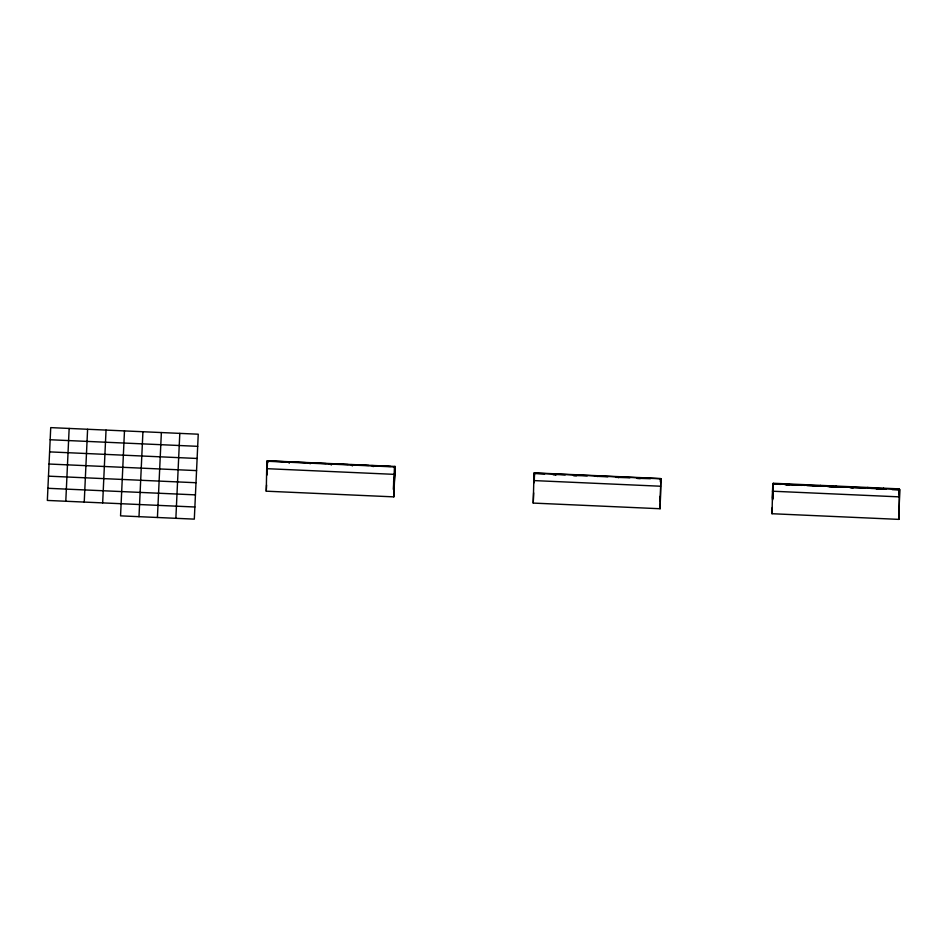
<?xml version="1.0" encoding="UTF-8"?>
<svg xmlns="http://www.w3.org/2000/svg" width="947" height="947" viewBox="0 0 947 947"><rect width="100%" height="100%" fill="white"/><g stroke="black" fill="none" stroke-linecap="round" stroke-linejoin="round"><path stroke-width="1.42" d="M395.077 466.457L393.822 496.867L266.261 491.185L266.699 468.67L267.042 461.248L394.591 466.93L394.165 489.445L393.502 489.421L393.656 481.514L394.319 481.538L395.077 466.457L267.456 460.775L266.829 474.494M266.77 475.323L267.042 461.248M267.456 460.775L267.101 474.269M393.822 496.867L394.591 466.93M533.232 503.082L534.013 473.145L660.876 478.803L660.106 508.74L533.232 503.082L533.635 492.842M534.013 473.145L533.824 482.994L534.368 473.536L544.643 473.997M660.497 479.324L660.533 478.519L534.51 472.896L534.25 481.455L534.357 480.792M597.486 476.353L597.593 475.714M618.509 477.619L618.474 476.649M659.87 496.761L659.799 500.632L659.988 496.394M660.106 508.74L660.876 478.803M660.521 481.964L660.651 479.17L660.521 482.047M772.006 513.724L772.776 483.787L899.65 489.433L898.869 519.382L772.006 513.724L772.29 507.533M772.48 499.27L772.776 483.787M773.024 491.813L773.285 483.266L899.236 488.877L899.165 495.411M898.869 519.382L899.65 489.433M534.51 472.896L534.037 482.07M555.356 474.636L555.392 473.831M555.51 474.648L555.534 473.843M576.415 474.767L576.451 475.749L573.551 475.619M597.415 476.519L597.45 475.702M618.592 477.454L618.628 476.649M639.616 478.401L639.497 477.584M773.249 484.071L773.285 483.266M789.017 484.769L788.898 483.953M804.772 485.48L804.666 484.663M820.54 486.178L820.422 485.361M836.296 486.876L836.189 486.06M851.909 487.575L851.945 486.77M852.063 487.587L852.099 486.77M867.677 488.285L867.712 487.468M867.819 488.285L867.854 487.48M883.433 488.983L883.468 488.178M883.587 488.983L883.622 488.178M899.2 489.682L899.236 488.877M65.793 501.247L69.155 428.446M84.236 502.076L87.598 429.263M102.667 502.893L106.04 430.092M124.483 430.909L120.553 515.855L194.313 519.134L198.243 434.2L50.724 427.618L47.35 500.43L194.881 507M138.996 516.671L142.926 431.725M157.427 517.488L161.369 432.554M175.87 518.317L179.8 433.371M266.261 491.185L266.557 485.006M268.214 461.982L268.238 461.331M289.095 462.905L289.119 462.266M289.237 462.917L289.273 462.278M310.119 463.841L310.296 463.213M331.142 464.788L331.178 464.137M331.296 464.788L331.32 464.148M352.177 465.723L352.201 465.072M352.32 465.723L352.355 465.084M373.201 466.658L373.378 466.019M394.236 467.593L394.26 466.954M393.644 481.68L393.774 478.993M393.502 489.421L393.786 482.887M772.657 499.945L773.131 491.15M773.853 484.414L773.19 484.237M835.562 487.018L836.899 487.22M898.608 489.824L899.259 490.001M899.165 493.766L899.354 489.528L892.003 489.362M50.155 439.751L197.686 446.333M267.456 460.94L283.591 461.651M287.983 461.852L305.585 462.633M308.521 462.763L326.123 463.557M329.059 463.687L348.129 464.527M351.065 464.657L368.667 465.451M371.603 465.581L390.673 466.433M394.343 466.587L395.006 466.622M49.599 451.885L197.118 458.466M780.446 484.391L773.107 483.893L772.551 497.802L773.226 497.826M784.85 484.592L801.837 485.349M806.868 485.574L823.381 486.308M827.418 486.486L844.819 487.267M849.435 487.468L865.582 488.19M870.613 488.415L886.428 489.114M551.983 474.329L565.193 474.909M573.562 475.453L587.211 475.891M594.55 476.223L607.773 476.815M615.657 477.324L629.802 477.797M636.692 478.271L650.364 478.709M786.069 484.817L788.934 484.935M813.295 486.024L819.025 486.285M829.063 486.722L836.899 487.078M850.548 487.681L853.413 487.812M876.342 488.83L883.504 489.149M892.11 489.54L899.271 489.859M553.249 474.719L556.149 474.849M637.367 478.46L640.267 478.59M660.568 479.502L659.905 479.608L660.568 479.644M266.699 468.67L394.248 474.352M533.67 480.567L660.533 486.225M772.432 491.209L899.307 496.867M394.189 474.506L394.852 474.53M49.031 464.03L196.562 470.6M48.475 476.163L195.993 482.733M47.906 488.297L195.437 494.867"/></g></svg>
